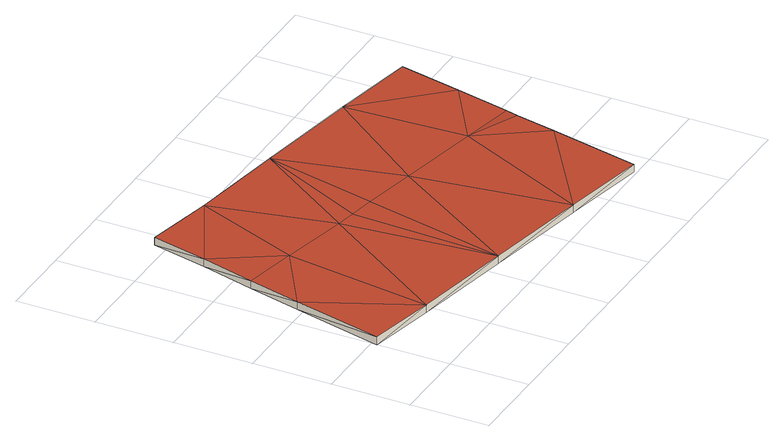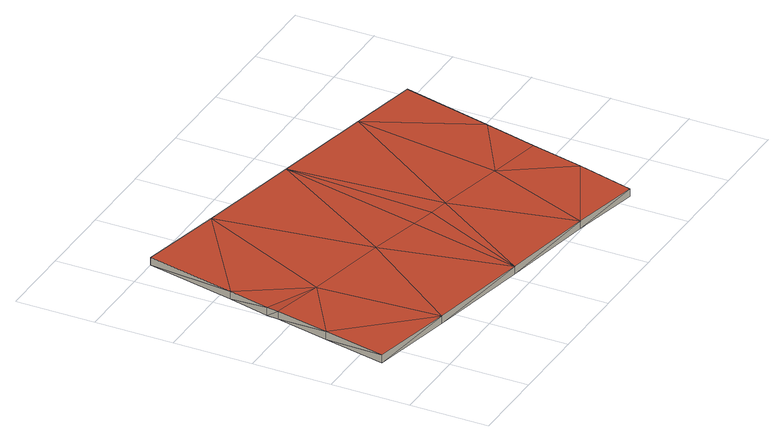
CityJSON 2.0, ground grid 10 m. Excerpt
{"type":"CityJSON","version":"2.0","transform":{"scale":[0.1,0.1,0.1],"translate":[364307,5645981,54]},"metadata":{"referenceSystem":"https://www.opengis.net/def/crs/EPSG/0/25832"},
"CityObjects":{
"building1":{"type":"Building","attributes":{"Geometrietyp2DReferenz":"3000","Gemeindeschluessel":"05315000","function":"53001_1800","roofType":"9999","measuredHeight":1},"geometry":[{"type":"Solid","lod":"2","boundaries":[[[[0,1,2]],[[1,3,2]],[[4,5,0]],[[5,1,0]],[[6,7,4]],[[7,5,4]],[[8,9,6]],[[9,7,6]],[[10,11,8]],[[11,9,8]],[[12,13,10]],[[13,11,10]],[[14,15,12]],[[15,13,12]],[[16,17,14]],[[17,15,14]],[[18,19,16]],[[19,17,16]],[[20,21,18]],[[21,19,18]],[[22,23,20]],[[23,21,20]],[[24,25,22]],[[25,23,22]],[[26,27,24]],[[27,25,24]],[[28,29,26]],[[29,27,26]],[[30,31,28]],[[31,29,28]],[[32,33,30]],[[33,31,30]],[[2,3,32]],[[3,33,32]],[[21,23,25]],[[21,25,34]],[[34,25,35]],[[35,25,27]],[[35,27,36]],[[36,27,37]],[[37,27,38]],[[38,27,29]],[[38,29,39]],[[39,29,33]],[[33,29,31]],[[5,7,9]],[[5,9,39]],[[39,9,38]],[[38,9,11]],[[38,11,37]],[[37,11,36]],[[36,11,35]],[[35,11,13]],[[35,13,34]],[[34,13,17]],[[17,13,15]],[[34,17,19]],[[34,19,21]],[[5,39,1]],[[1,39,3]],[[3,39,33]],[[2,32,40]],[[20,24,22]],[[20,41,24]],[[41,42,24]],[[42,26,24]],[[42,43,26]],[[43,44,26]],[[44,45,26]],[[45,28,26]],[[45,40,28]],[[40,32,28]],[[32,30,28]],[[4,8,6]],[[4,40,8]],[[40,45,8]],[[45,10,8]],[[45,44,10]],[[44,43,10]],[[43,42,10]],[[42,12,10]],[[42,41,12]],[[41,16,12]],[[16,14,12]],[[41,18,16]],[[41,20,18]],[[4,0,40]],[[0,2,40]]]],"semantics":{"surfaces":[{"type":"WallSurface"},{"type":"GroundSurface"},{"type":"RoofSurface"}],"values":[[0,0,0,0,0,0,0,0,0,0,0,0,0,0,0,0,0,0,0,0,0,0,0,0,0,0,0,0,0,0,0,0,0,0,1,1,1,1,1,1,1,1,1,1,1,1,1,1,1,1,1,1,1,1,1,1,1,1,1,1,1,2,2,2,2,2,2,2,2,2,2,2,2,2,2,2,2,2,2,2,2,2,2,2,2,2,2,2]]}}]}
},
"vertices":[
[501,168,12],[501,168,2],[504,184,13],[504,184,3],[489,116,13],[489,116,3],[464,2,13],[464,2,3],[356,24,12],[356,24,2],[220,50,11],[220,50,1],[89,75,10],[89,75,0],[1,93,10],[1,93,0],[29,208,10],[29,208,0],[46,276,10],[46,276,0],[63,344,11],[63,344,1],[81,416,10],[81,416,0],[169,398,10],[169,398,0],[292,377,11],[292,377,1],[428,353,12],[428,353,2],[536,332,13],[536,332,3],[519,252,13],[519,252,3],[115,262,0],[203,244,0],[228,239,0],[260,233,1],[328,219,2],[436,198,2],[436,198,12],[115,262,10],[203,244,10],[228,239,10],[260,233,11],[328,219,12]
]}
